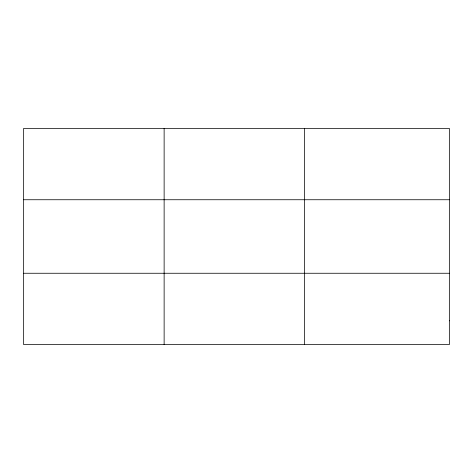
<?xml version="1.0" encoding="UTF-8"?>
<svg xmlns="http://www.w3.org/2000/svg" width="473" height="473" viewBox="0 0 473 473"><rect width="100%" height="100%" fill="white"/><g stroke="black" fill="none" stroke-linecap="round" stroke-linejoin="round"><path stroke-width="0.71" d="M164.131 128.39L164.131 344.61M304.612 128.39L304.612 344.61M23.65 199.742L449.35 199.742M23.65 273.258L449.35 273.258M449.35 320.824L449.35 344.61L23.65 344.61L23.65 128.39L449.35 128.39L449.35 320.824"/></g></svg>
